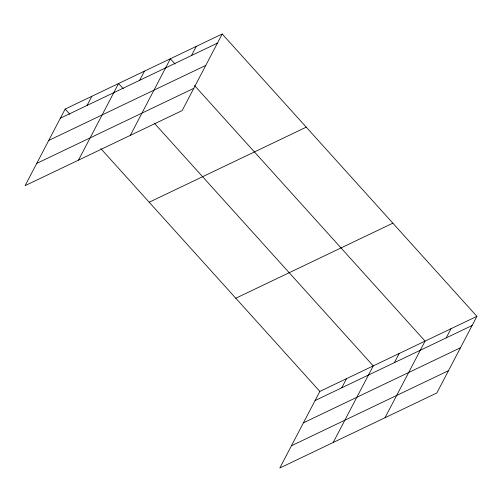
<?xml version="1.0" encoding="UTF-8"?>
<svg xmlns="http://www.w3.org/2000/svg" width="502" height="502" viewBox="0 0 502 502"><rect width="100%" height="100%" fill="white"/><g stroke="black" fill="none" stroke-linecap="round" stroke-linejoin="round"><path stroke-width="0.75" d="M222.198 33.985L65.147 109.053L25.1 185.658L182.151 110.591L222.198 33.985L476.9 316.342L436.853 392.947L279.802 468.015L319.849 391.409L476.9 316.342M87.066 105.445L91.847 96.29M78.5 160.138L118.547 83.533L123.272 88.772M139.675 80.295L144.457 71.146M130.325 135.364L170.373 58.759L175.104 63.999M191.5 55.527L196.288 46.372M341.762 387.795L346.549 378.646M333.196 442.488L373.243 365.883L154.271 123.128M394.377 362.651L399.159 353.496M385.021 417.72L425.075 341.115L194.538 85.547M446.203 337.877L450.984 328.728M60.365 118.202L217.416 43.141M48.725 140.466L205.776 65.398M36.74 163.401L193.791 88.333M149.201 202.231L306.251 127.163M235.796 298.232L392.846 223.164M315.061 400.558L472.112 325.497M303.428 422.816L460.478 347.754M291.436 445.751L448.487 370.689M65.147 109.053L69.878 114.293M100.871 148.655L319.849 391.409"/></g></svg>
